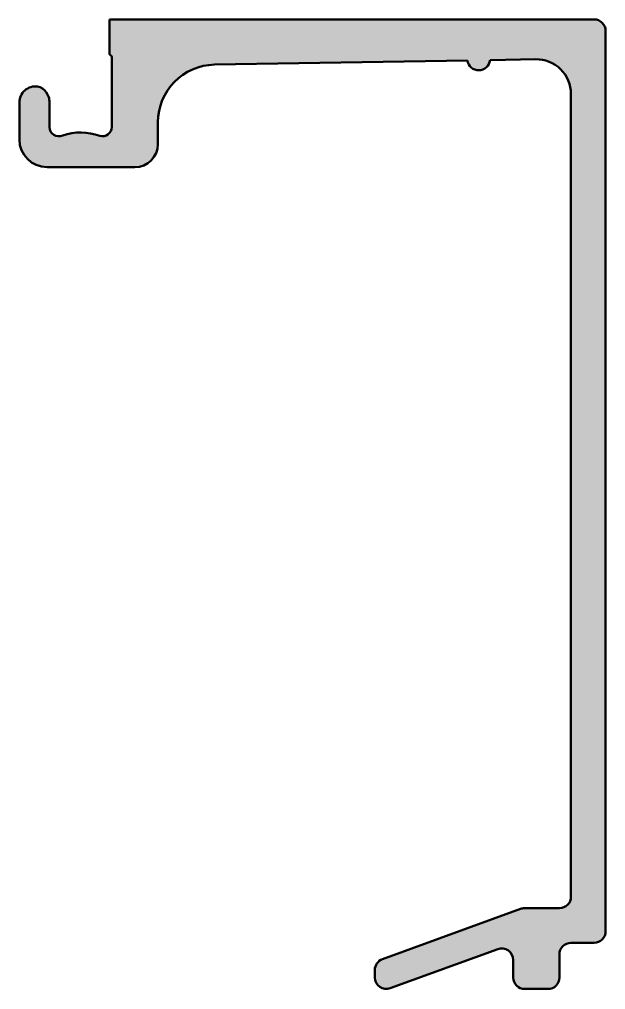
# Model space of a CAD drawing. Extents: x -3.4 to 22, y -42 to 0.
import ezdxf

# ---------------------------------------------------------------- set-up
doc = ezdxf.new("R2010")
doc.units = 0
doc.layers.add('0S-Alu contour', color=7, linetype='Continuous', lineweight=50)
doc.layers.add('0S-Alu hatch', color=252, linetype='Continuous', lineweight=25)

# ---------------------------------------------------------------- blocks, each defined once
blk = doc.blocks.new('184600__30AACC8B_FD7D_4495_A435_28F204DE5457_')
at = {"layer": '0S-Alu hatch'}
h = blk.add_hatch(color=256, dxfattribs=at)
edge = h.paths.add_edge_path()
edge.add_line((0.5, 0), (0.5, -1.5))
edge.add_line((0.5, -1.5), (0.5999984741210938, -1.599998474121093))
edge.add_line((0.5999984741210938, -1.599998474121093), (0.5999984741210938, -4.660758972167967))
edge.add_ellipse((0.196425242322208, -4.656729671285527), major_axis=(-0.4035933456961331, 0), ratio=1, start_angle=73.52965233417638, end_angle=179.4279742898412, ccw=False)
edge.add_arc((-0.7508903628166232, -7.32804587664791), 2.431389784173076, 69.96727298196046, 108.503913186867)
edge.add_ellipse((-1.694061150877299, -4.654367159747913), major_axis=(-0.4059977930276073, 0), ratio=1, start_angle=1.0043707520944736, end_angle=114.99064679252541, ccw=False)
edge.add_line((-2.099996566772461, -4.661483764648435), (-2.100000379458698, -3.534598594748116))
edge.add_arc((-2.600000379455838, -3.534600286440547), 0.4999999999999992, 0.0001938536259655, 29.77838534014504)
edge.add_line((-2.166023942684411, -3.286277004553457), (-2.241989471635048, -3.153517605914217))
edge.add_arc((-2.675965908406473, -3.401840887801313), 0.5, 29.77838534014576, 82.61289758027257)
edge.add_arc((-2.7014883877173, -3.59870003752183), 0.698506729807472, 82.61289758027296, 180.10713155596)
edge.add_line((-3.399993896484374, -3.600006103515605), (-3.399993896484375, -5.199996948242189))
edge.add_arc((-2.193136722963897, -5.193142852902553), 1.206876636570929, 180.32539601357, 269.6268637319351)
edge.add_line((-2.200996398925775, -6.399993896484375), (1.600996017456055, -6.399993896484375))
edge.add_arc((1.600746655819374, -5.400747801173459), 0.9992461264249826, 270.0142981484989, 359.9859206366229)
edge.add_line((2.599992752075195, -5.400993347168208), (2.599992752075195, -4.457992553710938))
edge.add_ellipse((5.099643132024274, -4.458302949044614), major_axis=(-2.499650399220826, 0), ratio=1, start_angle=270.9548173337, end_angle=359.9928852679907, ccw=False)
edge.add_line((5.057989120483396, -1.958999633789061), (16.00987243646864, -1.775253295899291))
edge.add_arc((16.50006120787583, -1.708195221479308), 0.4947542995857713, 187.7897386964653, 354.130642745231)
edge.add_line((16.9922218322754, -1.758789062500005), (18.97535740055442, -1.72638822818707))
edge.add_ellipse((19.00105134296224, -3.225078504699218), major_axis=(-1.498910512201616, 0), ratio=1, start_angle=180.0030591648576, end_angle=270.98219777147676, ccw=False)
edge.add_line((20.49996185302734, -3.224998474121044), (20.49996185302735, -37.99999618530274))
edge.add_ellipse((19.99995719919847, -37.99999153147386), major_axis=(-0.5000046538505357, 0), ratio=1, start_angle=90.0005332839965, end_angle=179.9994667160038, ccw=False)
edge.add_line((19.99996185302258, -38.49999618530273), (18.49015766523769, -38.49999618530274))
edge.add_arc((18.49015766523778, -38.99999618530323), 0.5000000000004832, 90.0000000000106, 110.0103094473826)
edge.add_line((18.3190630551111, -38.53018065300775), (12.32888250168983, -40.71164877384427))
edge.add_arc((12.4999771118164, -41.18146430613927), 0.4999999999999944, 110.0103094473901, 180)
edge.add_line((11.99997711181641, -41.18146430613927), (11.9999771118164, -41.50027465820313))
edge.add_arc((12.50026760550458, -41.50008236927543), 0.5002905306417352, 180.0220218924667, 289.9627257643562)
edge.add_line((12.67107116836229, -41.97031290631541), (17.32889405492905, -40.27393918962021))
edge.add_ellipse((17.49954052006232, -40.74436605983897), major_axis=(-0.5004214786420598, 0), ratio=1, start_angle=180.0437184974719, end_angle=289.9381450101985, ccw=False)
edge.add_line((17.99996185302734, -40.74398422241201), (17.99996185302734, -41.49999999999999))
edge.add_arc((18.50000132309159, -41.49996052993574), 0.5000394716220182, 180.0045225792303, 269.9954774207696)
edge.add_line((18.49996185302685, -42), (19.49996185302734, -42))
edge.add_arc((19.49990356474524, -41.4999417117179), 0.5000582916792257, 270.0066785665239, 359.9933214334817)
edge.add_line((19.99996185302734, -41.49999999999994), (19.99996185302734, -40.49999618530273))
edge.add_ellipse((20.49993878964506, -40.49997312192046), major_axis=(-0.499976937149661, 0), ratio=1, start_angle=-90.002642990877, end_angle=0.0026429907422880206, ccw=False)
edge.add_line((20.49996185302764, -39.99999618530274), (21.49996185302734, -39.99999618530273))
edge.add_arc((21.49991572302193, -39.49995768533753), 0.5000385020930064, 270.0052857022247, 359.9955885686707)
edge.add_line((21.9999542236328, -39.49999618530263), (21.99995422363281, -0.5000000000000071))
edge.add_arc((21.49995341858628, -0.5000008049760379), 0.500000805047177, 9.22391696212e-05, 89.99903348599727)
edge.add_line((21.49996185302567, -6e-16), (0.5, 0))
at = {"layer": '0S-Alu contour', "color": 7}
for points in [[(0.5, 0), (0.5, -1.5), (0.5999984741210938, -1.599998474121093), (0.5999984741210938, -4.660758972167967)], [(21.49996185302567, -6e-16), (0.5, 0)], [(21.9999542236328, -39.49999618530263), (21.99995422363281, -0.5000000000000043)], [(5.057989120483396, -1.958999633789061), (16.00987243646864, -1.775253295899291)], [(16.9922218322754, -1.758789062500005), (18.97535740055442, -1.72638822818707)], [(-2.166023942684411, -3.286277004553457), (-2.241989471635048, -3.153517605914217)], [(20.49996185302734, -3.224998474121044), (20.49996185302735, -37.99999618530274)], [(-3.399993896484374, -3.600006103515605), (-3.399993896484375, -5.199996948242189)], [(-2.099996566772461, -4.661483764648435), (-2.100000379458698, -3.534598594748116)], [(2.599992752075195, -5.400993347168208), (2.599992752075195, -4.457992553710938)], [(-2.200996398925775, -6.399993896484375), (1.600996017456055, -6.399993896484375)], [(18.3190630551111, -38.53018065300775), (12.32888250168983, -40.71164877384427)], [(19.99996185302258, -38.49999618530273), (18.49015766523769, -38.49999618530274)], [(12.67107116836229, -41.97031290631541), (17.32889405492905, -40.27393918962021)], [(20.49996185302764, -39.99999618530274), (21.49996185302734, -39.99999618530273)], [(17.99996185302734, -40.74398422241201), (17.99996185302734, -41.49999999999999)], [(19.99996185302734, -41.49999999999994), (19.99996185302734, -40.49999618530273)], [(11.99997711181641, -41.18146430613927), (11.9999771118164, -41.50027465820313)], [(18.49996185302685, -42), (19.49996185302734, -42)]]:
    blk.add_lwpolyline(points, dxfattribs=at)
for centre, radius, start, end in [((21.49995341858628, -0.5000008049760379), 0.500000805047177, 9.22391696212e-05, 89.99903348599727), ((16.50006120787583, -1.708195221479308), 0.4947542995857713, 187.7897386964653, 354.130642745231), ((-2.7014883877173, -3.59870003752183), 0.698506729807472, 82.61289758027296, 180.10713155596), ((-2.675965908406473, -3.401840887801313), 0.5, 29.77838534014576, 82.61289758027257), ((-2.600000379455838, -3.534600286440547), 0.4999999999999992, 0.0001938536259655, 29.77838534014504), ((-0.7508903628166232, -7.32804587664791), 2.431389784173076, 69.96727298196046, 108.503913186867), ((-2.193136722963897, -5.193142852902553), 1.206876636570929, 180.32539601357, 269.6268637319351), ((1.600746655819374, -5.400747801173459), 0.9992461264249826, 270.0142981484989, 359.9859206366229), ((18.49015766523778, -38.99999618530323), 0.5000000000004832, 90.0000000000106, 110.0103094473826), ((21.49991572302193, -39.49995768533753), 0.5000385020930064, 270.0052857022247, 359.9955885686707), ((12.4999771118164, -41.18146430613927), 0.4999999999999944, 110.0103094473901, 180), ((12.50026760550458, -41.50008236927543), 0.5002905306417352, 180.0220218924667, 289.9627257643562), ((18.50000132309159, -41.49996052993574), 0.5000394716220182, 180.0045225792303, 269.9954774207696), ((19.49990356474524, -41.4999417117179), 0.5000582916792257, 270.0066785665239, 359.9933214334817)]:
    blk.add_arc(centre, radius, start, end, dxfattribs=at)
at = {"layer": '0S-Alu contour', "color": 7, "extrusion": (0, 0, -1)}
for centre, radius, start, end in [((-5.099643132024274, -4.458302949044614), 2.499650399220826, 0.0071147320093299, 89.04518266630001), ((-19.00105134296224, -3.225078504699218), 1.498910512201616, 89.01780222852322, 179.9969408351424), ((1.694061150877299, -4.654367159747913), 0.4059977930276073, 245.0093532074746, 358.9956292479055), ((-0.196425242322208, -4.656729671285527), 0.4035933456961331, 180.5720257101589, 286.4703476658236), ((-19.99995719919847, -37.99999153147386), 0.5000046538505357, 180.0005332839962, 269.9994667160035), ((-17.49954052006232, -40.74436605983897), 0.5004214786420598, 70.06185498980149, 179.9562815025281), ((-20.49993878964506, -40.49997312192046), 0.499976937149661, 359.9973570092577, 90.00264299087715)]:
    blk.add_arc(centre, radius, start, end, dxfattribs=at)
blk = doc.blocks.new('184600__BBD079F8_EB66_4832_812D_69286F1BF3AA_')
at = {"layer": '0S-Alu contour', "color": 7}
blk.add_blockref('184600__30AACC8B_FD7D_4495_A435_28F204DE5457_', (0, 0), dxfattribs=at)

msp = doc.modelspace()

# ---------------------------------------------------------------- block references
at = {"layer": '0S-Alu contour', "color": 7}
msp.add_blockref('184600__BBD079F8_EB66_4832_812D_69286F1BF3AA_', (0, 0), dxfattribs=at)

doc.saveas('drawing.dxf')
